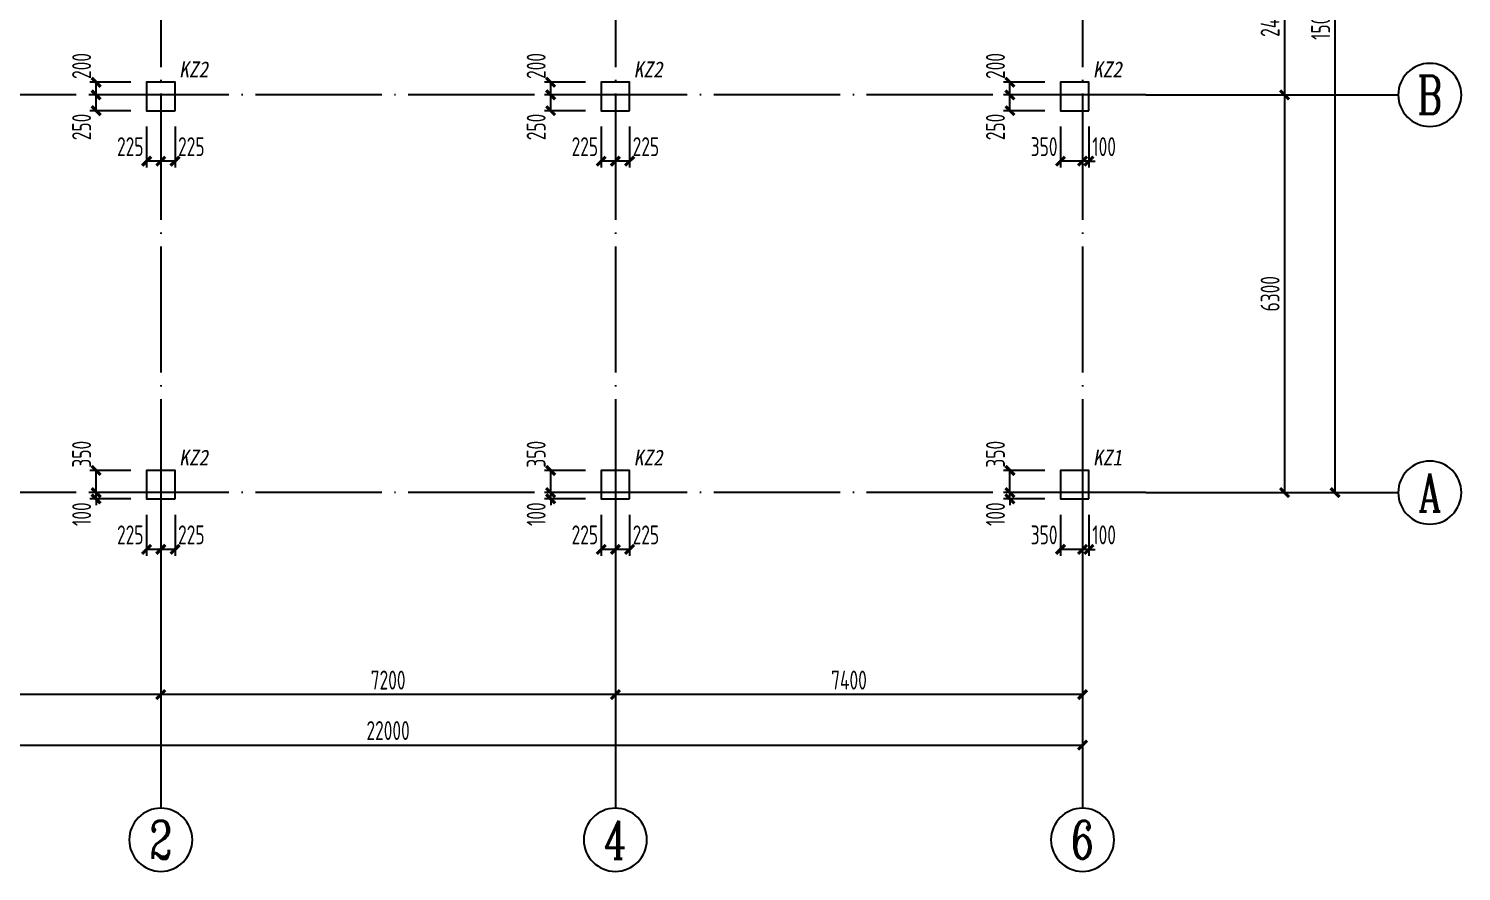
# Model space of a CAD drawing. Extents: x 9731685 to 18866768, y -962146 to 194094.
# Drawn here: x 9800205 to 9822899, y -88435 to -75086 of the extents above; entities that cross this region are included whole.
import ezdxf
from ezdxf.enums import TextEntityAlignment as Align

# ---------------------------------------------------------------- set-up
doc = ezdxf.new("R2010")
doc.units = 0
doc.header["$LTSCALE"] = 1000
doc.linetypes.add('DOTE', pattern=[2.42, 2, -0.2, 0.02, -0.2])
doc.layers.get('0').update_dxf_attribs({"linetype": 'CONTINUOUS'})
doc.layers.get('Defpoints').update_dxf_attribs({"linetype": 'CONTINUOUS'})
for name, color, linetype in [('AXIS', 1, 'DOTE'), ('AXIS_DIM', 3, 'CONTINUOUS'), ('AXIS_NUM', 7, 'CONTINUOUS'), ('COLU', 7, 'CONTINUOUS'), ('COLU_DIM', 3, 'CONTINUOUS'), ('TEXT', 7, 'CONTINUOUS')]:
    doc.layers.add(name, color=color, linetype=linetype)
doc.styles.add('STYLE3', font='simhei.ttf', dxfattribs={"width": 0.9})
doc.styles.add('TSSD_Axis', font='Complex.shx', dxfattribs={"width": 0.7, "bigfont": 'hztxt.shx'})
doc.styles.add('TSSD_Dimension', font='Tssdeng.shx', dxfattribs={"width": 0.7, "bigfont": 'hztxt.shx'})
doc.dimstyles.new('TSSD_100_100$0', dxfattribs={"dimtxt": 300, "dimasz": 100, "dimexe": 100, "dimexo": 250, "dimgap": 80, "dimtad": 1, "dimdec": 0, "dimzin": 0, "dimdsep": 46, "dimtxsty": 'TSSD_Dimension', "dimblk1": 'ARCHTICK', "dimblk2": 'ARCHTICK', "dimsah": 1, "dimcen": 0, "dimclrd": 3, "dimclre": 256, "dimclrt": 7, "dimadec": 1, "dimazin": 0, "dimtfac": 1, "dimtdec": 0, "dimtix": 1, "dimtmove": 2, "dimatfit": 3, "dimldrblk": 'ARCHTICK', "dimfxl": 1, "dimtolj": 1, "dimtzin": 0, "dimarcsym": 0})

# ---------------------------------------------------------------- blocks, each defined once
blk = doc.blocks.new('ts_axno')
at = {"color": 0, "linetype": 'ByBlock', "lineweight": -2}
blk.add_circle((0, 0), 0.5, dxfattribs=at)
at = {"color": 0, "linetype": 'ByBlock', "lineweight": -2, "style": 'TSSD_Axis', "width": 0.7}
blk.add_attdef('A', text='', height=0.6, dxfattribs=at).set_placement((0, 0), align=Align.MIDDLE_CENTER)
blk = doc.blocks.new('_ArchTick')
at = {"color": 0, "linetype": 'ByBlock', "const_width": 0.5}
blk.add_lwpolyline([(-0.71, -0.71), (0.71, 0.71)], dxfattribs=at)
blk = doc.blocks.new('*D285')
at = {"layer": 'AXIS_DIM', "lineweight": -2}
for p, q in [((9809499, -83685), (9809499, -85735)), ((9816899, -83685), (9816899, -85735))]:
    blk.add_line(p, q, dxfattribs=at)
at = {"layer": 'AXIS_DIM', "color": 3, "lineweight": -2}
blk.add_line((9816899, -85635), (9809499, -85635), dxfattribs=at)
at = {"layer": 'Defpoints', "color": 0}
for p in [(9809499, -83435), (9816899, -83435), (9809499, -85635)]:
    blk.add_point(p, dxfattribs=at)
at = {"layer": 'AXIS_DIM', "color": 3, "lineweight": -2, "xscale": 100, "yscale": 100, "zscale": 100, "rotation": 180}
blk.add_blockref('_ArchTick', (9809499, -85635), dxfattribs=at)
at = {"layer": 'AXIS_DIM', "color": 3, "lineweight": -2, "xscale": 100, "yscale": 100, "zscale": 100}
blk.add_blockref('_ArchTick', (9816899, -85635), dxfattribs=at)
at = {"layer": 'AXIS_DIM', "color": 7, "insert": (9813199, -85405), "char_height": 300, "attachment_point": 5, "style": 'TSSD_Dimension'}
blk.add_mtext('\\A1;7400', dxfattribs=at)
blk = doc.blocks.new('*D286')
at = {"layer": 'AXIS_DIM', "lineweight": -2}
for p, q in [((9802299, -83685), (9802299, -85735)), ((9809499, -83685), (9809499, -85735))]:
    blk.add_line(p, q, dxfattribs=at)
at = {"layer": 'AXIS_DIM', "color": 3, "lineweight": -2}
blk.add_line((9809499, -85635), (9802299, -85635), dxfattribs=at)
at = {"layer": 'Defpoints', "color": 0}
for p in [(9802299, -83435), (9809499, -83435), (9802299, -85635)]:
    blk.add_point(p, dxfattribs=at)
at = {"layer": 'AXIS_DIM', "color": 3, "lineweight": -2, "xscale": 100, "yscale": 100, "zscale": 100, "rotation": 180}
blk.add_blockref('_ArchTick', (9802299, -85635), dxfattribs=at)
at = {"layer": 'AXIS_DIM', "color": 3, "lineweight": -2, "xscale": 100, "yscale": 100, "zscale": 100}
blk.add_blockref('_ArchTick', (9809499, -85635), dxfattribs=at)
at = {"layer": 'AXIS_DIM', "color": 7, "insert": (9805899, -85405), "char_height": 300, "attachment_point": 5, "style": 'TSSD_Dimension'}
blk.add_mtext('\\A1;7200', dxfattribs=at)
blk = doc.blocks.new('*D287')
at = {"layer": 'AXIS_DIM', "lineweight": -2}
for p, q in [((9794899, -83685), (9794899, -85735)), ((9802299, -83685), (9802299, -85735))]:
    blk.add_line(p, q, dxfattribs=at)
at = {"layer": 'AXIS_DIM', "color": 3, "lineweight": -2}
blk.add_line((9802299, -85635), (9794899, -85635), dxfattribs=at)
at = {"layer": 'Defpoints', "color": 0}
for p in [(9794899, -83435), (9802299, -83435), (9794899, -85635)]:
    blk.add_point(p, dxfattribs=at)
at = {"layer": 'AXIS_DIM', "color": 3, "lineweight": -2, "xscale": 100, "yscale": 100, "zscale": 100, "rotation": 180}
blk.add_blockref('_ArchTick', (9794899, -85635), dxfattribs=at)
at = {"layer": 'AXIS_DIM', "color": 3, "lineweight": -2, "xscale": 100, "yscale": 100, "zscale": 100}
blk.add_blockref('_ArchTick', (9802299, -85635), dxfattribs=at)
at = {"layer": 'AXIS_DIM', "color": 7, "insert": (9798599, -85405), "char_height": 300, "attachment_point": 5, "style": 'TSSD_Dimension'}
blk.add_mtext('\\A1;7400', dxfattribs=at)
blk = doc.blocks.new('*D288')
at = {"layer": 'AXIS_DIM', "lineweight": -2}
for p, q in [((9794899, -83685), (9794899, -86535)), ((9816899, -83685), (9816899, -86535))]:
    blk.add_line(p, q, dxfattribs=at)
at = {"layer": 'AXIS_DIM', "color": 3, "lineweight": -2}
blk.add_line((9794899, -86435), (9816899, -86435), dxfattribs=at)
at = {"layer": 'Defpoints', "color": 0}
for p in [(9794899, -83435), (9816899, -83435), (9816899, -86435)]:
    blk.add_point(p, dxfattribs=at)
at = {"layer": 'AXIS_DIM', "color": 3, "lineweight": -2, "xscale": 100, "yscale": 100, "zscale": 100, "rotation": 180}
blk.add_blockref('_ArchTick', (9794899, -86435), dxfattribs=at)
at = {"layer": 'AXIS_DIM', "color": 3, "lineweight": -2, "xscale": 100, "yscale": 100, "zscale": 100}
blk.add_blockref('_ArchTick', (9816899, -86435), dxfattribs=at)
at = {"layer": 'AXIS_DIM', "color": 7, "insert": (9805899, -86205), "char_height": 300, "attachment_point": 5, "style": 'TSSD_Dimension'}
blk.add_mtext('\\A1;22000', dxfattribs=at)
blk = doc.blocks.new('*D290')
at = {"layer": 'AXIS_DIM', "lineweight": -2}
for p, q in [((9818149, -73735), (9820199, -73735)), ((9818149, -76135), (9820199, -76135))]:
    blk.add_line(p, q, dxfattribs=at)
at = {"layer": 'AXIS_DIM', "color": 3, "lineweight": -2}
blk.add_line((9820099, -73735), (9820099, -76135), dxfattribs=at)
at = {"layer": 'Defpoints', "color": 0}
for p in [(9817899, -73735), (9817899, -76135), (9820099, -76135)]:
    blk.add_point(p, dxfattribs=at)
at = {"layer": 'AXIS_DIM', "color": 3, "lineweight": -2, "xscale": 100, "yscale": 100, "zscale": 100}
for p, rotation in [((9820099, -73735), 90), ((9820099, -76135), 270)]:
    blk.add_blockref('_ArchTick', p, dxfattribs=dict(at, rotation=rotation))
at = {"layer": 'AXIS_DIM', "color": 7, "insert": (9819869, -74935), "char_height": 300, "attachment_point": 5, "rotation": 90, "style": 'TSSD_Dimension'}
blk.add_mtext('\\A1;2400', dxfattribs=at)
blk = doc.blocks.new('*D291')
at = {"layer": 'AXIS_DIM', "lineweight": -2}
for p, q in [((9818149, -76135), (9820199, -76135)), ((9818149, -82435), (9820199, -82435))]:
    blk.add_line(p, q, dxfattribs=at)
at = {"layer": 'AXIS_DIM', "color": 3, "lineweight": -2}
blk.add_line((9820099, -76135), (9820099, -82435), dxfattribs=at)
at = {"layer": 'Defpoints', "color": 0}
for p in [(9817899, -76135), (9817899, -82435), (9820099, -82435)]:
    blk.add_point(p, dxfattribs=at)
at = {"layer": 'AXIS_DIM', "color": 3, "lineweight": -2, "xscale": 100, "yscale": 100, "zscale": 100}
for p, rotation in [((9820099, -76135), 90), ((9820099, -82435), 270)]:
    blk.add_blockref('_ArchTick', p, dxfattribs=dict(at, rotation=rotation))
at = {"layer": 'AXIS_DIM', "color": 7, "insert": (9819869, -79285), "char_height": 300, "attachment_point": 5, "rotation": 90, "style": 'TSSD_Dimension'}
blk.add_mtext('\\A1;6300', dxfattribs=at)
blk = doc.blocks.new('*D292')
at = {"layer": 'AXIS_DIM', "lineweight": -2}
for p, q in [((9818149, -67435), (9820999, -67435)), ((9818149, -82435), (9820999, -82435))]:
    blk.add_line(p, q, dxfattribs=at)
at = {"layer": 'AXIS_DIM', "color": 3, "lineweight": -2}
blk.add_line((9820899, -82435), (9820899, -67435), dxfattribs=at)
at = {"layer": 'Defpoints', "color": 0}
for p in [(9817899, -67435), (9820899, -67435), (9817899, -82435)]:
    blk.add_point(p, dxfattribs=at)
at = {"layer": 'AXIS_DIM', "color": 3, "lineweight": -2, "xscale": 100, "yscale": 100, "zscale": 100}
for p, rotation in [((9820899, -67435), 90), ((9820899, -82435), 270)]:
    blk.add_blockref('_ArchTick', p, dxfattribs=dict(at, rotation=rotation))
at = {"layer": 'AXIS_DIM', "color": 7, "insert": (9820669, -74935), "char_height": 300, "attachment_point": 5, "rotation": 90, "style": 'TSSD_Dimension'}
blk.add_mtext('\\A1;15000', dxfattribs=at)
blk = doc.blocks.new('*D301')
at = {"layer": 'COLU_DIM', "lineweight": -2}
for p, q in [((9816899, -76635), (9816899, -77285)), ((9816999, -76635), (9816999, -77285))]:
    blk.add_line(p, q, dxfattribs=at)
at = {"layer": 'COLU_DIM', "color": 3, "lineweight": -2}
for p, q in [((9816899, -77185), (9816799, -77185)), ((9816999, -77185), (9816899, -77185)), ((9816999, -77185), (9817099, -77185))]:
    blk.add_line(p, q, dxfattribs=at)
at = {"layer": 'Defpoints', "color": 0}
for p in [(9816899, -76385), (9816999, -76385), (9816899, -77185)]:
    blk.add_point(p, dxfattribs=at)
at = {"layer": 'COLU_DIM', "color": 3, "lineweight": -2, "xscale": 100, "yscale": 100, "zscale": 100}
blk.add_blockref('_ArchTick', (9816899, -77185), dxfattribs=at)
at = {"layer": 'COLU_DIM', "color": 3, "lineweight": -2, "xscale": 100, "yscale": 100, "zscale": 100, "rotation": 180}
blk.add_blockref('_ArchTick', (9816999, -77185), dxfattribs=at)
at = {"layer": 'COLU_DIM', "color": 7, "insert": (9817240, -76955), "char_height": 300, "attachment_point": 5, "style": 'TSSD_Dimension'}
blk.add_mtext('\\A1;100', dxfattribs=at)
blk = doc.blocks.new('*D302')
at = {"layer": 'COLU_DIM', "lineweight": -2}
for p, q in [((9816549, -76635), (9816549, -77285)), ((9816899, -76635), (9816899, -77285))]:
    blk.add_line(p, q, dxfattribs=at)
at = {"layer": 'COLU_DIM', "color": 3, "lineweight": -2}
blk.add_line((9816899, -77185), (9816549, -77185), dxfattribs=at)
at = {"layer": 'Defpoints', "color": 0}
for p in [(9816549, -76385), (9816899, -76385), (9816549, -77185)]:
    blk.add_point(p, dxfattribs=at)
at = {"layer": 'COLU_DIM', "color": 3, "lineweight": -2, "xscale": 100, "yscale": 100, "zscale": 100, "rotation": 180}
blk.add_blockref('_ArchTick', (9816549, -77185), dxfattribs=at)
at = {"layer": 'COLU_DIM', "color": 3, "lineweight": -2, "xscale": 100, "yscale": 100, "zscale": 100}
blk.add_blockref('_ArchTick', (9816899, -77185), dxfattribs=at)
at = {"layer": 'COLU_DIM', "color": 7, "insert": (9816290, -76955), "char_height": 300, "attachment_point": 5, "style": 'TSSD_Dimension'}
blk.add_mtext('\\A1;350', dxfattribs=at)
blk = doc.blocks.new('*D303')
at = {"layer": 'COLU_DIM', "lineweight": -2}
for p, q in [((9816299, -76135), (9815649, -76135)), ((9816299, -76385), (9815649, -76385))]:
    blk.add_line(p, q, dxfattribs=at)
at = {"layer": 'COLU_DIM', "color": 3, "lineweight": -2}
blk.add_line((9815749, -76385), (9815749, -76135), dxfattribs=at)
at = {"layer": 'Defpoints', "color": 0}
for p in [(9815749, -76135), (9816549, -76135), (9816549, -76385)]:
    blk.add_point(p, dxfattribs=at)
at = {"layer": 'COLU_DIM', "color": 3, "lineweight": -2, "xscale": 100, "yscale": 100, "zscale": 100}
for p, rotation in [((9815749, -76135), 90), ((9815749, -76385), 270)]:
    blk.add_blockref('_ArchTick', p, dxfattribs=dict(at, rotation=rotation))
at = {"layer": 'COLU_DIM', "color": 7, "insert": (9815519, -76643), "char_height": 300, "attachment_point": 5, "rotation": 90, "style": 'TSSD_Dimension'}
blk.add_mtext('\\A1;250', dxfattribs=at)
blk = doc.blocks.new('*D304')
at = {"layer": 'COLU_DIM', "lineweight": -2}
for p, q in [((9816299, -75935), (9815649, -75935)), ((9816299, -76135), (9815649, -76135))]:
    blk.add_line(p, q, dxfattribs=at)
at = {"layer": 'COLU_DIM', "color": 3, "lineweight": -2}
blk.add_line((9815749, -76135), (9815749, -75935), dxfattribs=at)
at = {"layer": 'Defpoints', "color": 0}
for p in [(9815749, -75935), (9816549, -75935), (9816549, -76135)]:
    blk.add_point(p, dxfattribs=at)
at = {"layer": 'COLU_DIM', "color": 3, "lineweight": -2, "xscale": 100, "yscale": 100, "zscale": 100}
for p, rotation in [((9815749, -75935), 90), ((9815749, -76135), 270)]:
    blk.add_blockref('_ArchTick', p, dxfattribs=dict(at, rotation=rotation))
at = {"layer": 'COLU_DIM', "color": 7, "insert": (9815519, -75677), "char_height": 300, "attachment_point": 5, "rotation": 90, "style": 'TSSD_Dimension'}
blk.add_mtext('\\A1;200', dxfattribs=at)
blk = doc.blocks.new('*D305')
at = {"layer": 'COLU_DIM', "lineweight": -2}
for p, q in [((9816899, -82785), (9816899, -83435)), ((9816999, -82785), (9816999, -83435))]:
    blk.add_line(p, q, dxfattribs=at)
at = {"layer": 'COLU_DIM', "color": 3, "lineweight": -2}
for p, q in [((9816899, -83335), (9816799, -83335)), ((9816999, -83335), (9816899, -83335)), ((9816999, -83335), (9817099, -83335))]:
    blk.add_line(p, q, dxfattribs=at)
at = {"layer": 'Defpoints', "color": 0}
for p in [(9816899, -82535), (9816999, -82535), (9816899, -83335)]:
    blk.add_point(p, dxfattribs=at)
at = {"layer": 'COLU_DIM', "color": 3, "lineweight": -2, "xscale": 100, "yscale": 100, "zscale": 100}
blk.add_blockref('_ArchTick', (9816899, -83335), dxfattribs=at)
at = {"layer": 'COLU_DIM', "color": 3, "lineweight": -2, "xscale": 100, "yscale": 100, "zscale": 100, "rotation": 180}
blk.add_blockref('_ArchTick', (9816999, -83335), dxfattribs=at)
at = {"layer": 'COLU_DIM', "color": 7, "insert": (9817240, -83105), "char_height": 300, "attachment_point": 5, "style": 'TSSD_Dimension'}
blk.add_mtext('\\A1;100', dxfattribs=at)
blk = doc.blocks.new('*D306')
at = {"layer": 'COLU_DIM', "lineweight": -2}
for p, q in [((9816549, -82785), (9816549, -83435)), ((9816899, -82785), (9816899, -83435))]:
    blk.add_line(p, q, dxfattribs=at)
at = {"layer": 'COLU_DIM', "color": 3, "lineweight": -2}
blk.add_line((9816899, -83335), (9816549, -83335), dxfattribs=at)
at = {"layer": 'Defpoints', "color": 0}
for p in [(9816549, -82535), (9816899, -82535), (9816549, -83335)]:
    blk.add_point(p, dxfattribs=at)
at = {"layer": 'COLU_DIM', "color": 3, "lineweight": -2, "xscale": 100, "yscale": 100, "zscale": 100, "rotation": 180}
blk.add_blockref('_ArchTick', (9816549, -83335), dxfattribs=at)
at = {"layer": 'COLU_DIM', "color": 3, "lineweight": -2, "xscale": 100, "yscale": 100, "zscale": 100}
blk.add_blockref('_ArchTick', (9816899, -83335), dxfattribs=at)
at = {"layer": 'COLU_DIM', "color": 7, "insert": (9816290, -83105), "char_height": 300, "attachment_point": 5, "style": 'TSSD_Dimension'}
blk.add_mtext('\\A1;350', dxfattribs=at)
blk = doc.blocks.new('*D307')
at = {"layer": 'COLU_DIM', "color": 3, "lineweight": -2}
for p, q in [((9815749, -82435), (9815749, -82335)), ((9815749, -82535), (9815749, -82435)), ((9815749, -82535), (9815749, -82635))]:
    blk.add_line(p, q, dxfattribs=at)
at = {"layer": 'COLU_DIM', "lineweight": -2}
for p, q in [((9816299, -82435), (9815649, -82435)), ((9816299, -82535), (9815649, -82535))]:
    blk.add_line(p, q, dxfattribs=at)
at = {"layer": 'Defpoints', "color": 0}
for p in [(9815749, -82435), (9816549, -82435), (9816549, -82535)]:
    blk.add_point(p, dxfattribs=at)
at = {"layer": 'COLU_DIM', "color": 3, "lineweight": -2, "xscale": 100, "yscale": 100, "zscale": 100}
for p, rotation in [((9815749, -82435), 270), ((9815749, -82535), 90)]:
    blk.add_blockref('_ArchTick', p, dxfattribs=dict(at, rotation=rotation))
at = {"layer": 'COLU_DIM', "color": 7, "insert": (9815519, -82777), "char_height": 300, "attachment_point": 5, "rotation": 90, "style": 'TSSD_Dimension'}
blk.add_mtext('\\A1;100', dxfattribs=at)
blk = doc.blocks.new('*D308')
at = {"layer": 'COLU_DIM', "lineweight": -2}
for p, q in [((9816299, -82085), (9815649, -82085)), ((9816299, -82435), (9815649, -82435))]:
    blk.add_line(p, q, dxfattribs=at)
at = {"layer": 'COLU_DIM', "color": 3, "lineweight": -2}
blk.add_line((9815749, -82435), (9815749, -82085), dxfattribs=at)
at = {"layer": 'Defpoints', "color": 0}
for p in [(9815749, -82085), (9816549, -82085), (9816549, -82435)]:
    blk.add_point(p, dxfattribs=at)
at = {"layer": 'COLU_DIM', "color": 3, "lineweight": -2, "xscale": 100, "yscale": 100, "zscale": 100}
for p, rotation in [((9815749, -82085), 90), ((9815749, -82435), 270)]:
    blk.add_blockref('_ArchTick', p, dxfattribs=dict(at, rotation=rotation))
at = {"layer": 'COLU_DIM', "color": 7, "insert": (9815519, -81827), "char_height": 300, "attachment_point": 5, "rotation": 90, "style": 'TSSD_Dimension'}
blk.add_mtext('\\A1;350', dxfattribs=at)
blk = doc.blocks.new('*D324')
at = {"layer": 'COLU_DIM', "lineweight": -2}
for p, q in [((9809499, -76635), (9809499, -77285)), ((9809724, -76635), (9809724, -77285))]:
    blk.add_line(p, q, dxfattribs=at)
at = {"layer": 'COLU_DIM', "color": 3, "lineweight": -2}
blk.add_line((9809724, -77185), (9809499, -77185), dxfattribs=at)
at = {"layer": 'Defpoints', "color": 0}
for p in [(9809499, -76385), (9809724, -76385), (9809499, -77185)]:
    blk.add_point(p, dxfattribs=at)
at = {"layer": 'COLU_DIM', "color": 3, "lineweight": -2, "xscale": 100, "yscale": 100, "zscale": 100, "rotation": 180}
blk.add_blockref('_ArchTick', (9809499, -77185), dxfattribs=at)
at = {"layer": 'COLU_DIM', "color": 3, "lineweight": -2, "xscale": 100, "yscale": 100, "zscale": 100}
blk.add_blockref('_ArchTick', (9809724, -77185), dxfattribs=at)
at = {"layer": 'COLU_DIM', "color": 7, "insert": (9809982, -76955), "char_height": 300, "attachment_point": 5, "style": 'TSSD_Dimension'}
blk.add_mtext('\\A1;225', dxfattribs=at)
blk = doc.blocks.new('*D325')
at = {"layer": 'COLU_DIM', "lineweight": -2}
for p, q in [((9809274, -76635), (9809274, -77285)), ((9809499, -76635), (9809499, -77285))]:
    blk.add_line(p, q, dxfattribs=at)
at = {"layer": 'COLU_DIM', "color": 3, "lineweight": -2}
blk.add_line((9809499, -77185), (9809274, -77185), dxfattribs=at)
at = {"layer": 'Defpoints', "color": 0}
for p in [(9809274, -76385), (9809499, -76385), (9809274, -77185)]:
    blk.add_point(p, dxfattribs=at)
at = {"layer": 'COLU_DIM', "color": 3, "lineweight": -2, "xscale": 100, "yscale": 100, "zscale": 100, "rotation": 180}
blk.add_blockref('_ArchTick', (9809274, -77185), dxfattribs=at)
at = {"layer": 'COLU_DIM', "color": 3, "lineweight": -2, "xscale": 100, "yscale": 100, "zscale": 100}
blk.add_blockref('_ArchTick', (9809499, -77185), dxfattribs=at)
at = {"layer": 'COLU_DIM', "color": 7, "insert": (9809015, -76955), "char_height": 300, "attachment_point": 5, "style": 'TSSD_Dimension'}
blk.add_mtext('\\A1;225', dxfattribs=at)
blk = doc.blocks.new('*D326')
at = {"layer": 'COLU_DIM', "lineweight": -2}
for p, q in [((9809024, -76135), (9808374, -76135)), ((9809024, -76385), (9808374, -76385))]:
    blk.add_line(p, q, dxfattribs=at)
at = {"layer": 'COLU_DIM', "color": 3, "lineweight": -2}
blk.add_line((9808474, -76385), (9808474, -76135), dxfattribs=at)
at = {"layer": 'Defpoints', "color": 0}
for p in [(9808474, -76135), (9809274, -76135), (9809274, -76385)]:
    blk.add_point(p, dxfattribs=at)
at = {"layer": 'COLU_DIM', "color": 3, "lineweight": -2, "xscale": 100, "yscale": 100, "zscale": 100}
for p, rotation in [((9808474, -76135), 90), ((9808474, -76385), 270)]:
    blk.add_blockref('_ArchTick', p, dxfattribs=dict(at, rotation=rotation))
at = {"layer": 'COLU_DIM', "color": 7, "insert": (9808244, -76643), "char_height": 300, "attachment_point": 5, "rotation": 90, "style": 'TSSD_Dimension'}
blk.add_mtext('\\A1;250', dxfattribs=at)
blk = doc.blocks.new('*D327')
at = {"layer": 'COLU_DIM', "lineweight": -2}
for p, q in [((9809024, -75935), (9808374, -75935)), ((9809024, -76135), (9808374, -76135))]:
    blk.add_line(p, q, dxfattribs=at)
at = {"layer": 'COLU_DIM', "color": 3, "lineweight": -2}
blk.add_line((9808474, -76135), (9808474, -75935), dxfattribs=at)
at = {"layer": 'Defpoints', "color": 0}
for p in [(9808474, -75935), (9809274, -75935), (9809274, -76135)]:
    blk.add_point(p, dxfattribs=at)
at = {"layer": 'COLU_DIM', "color": 3, "lineweight": -2, "xscale": 100, "yscale": 100, "zscale": 100}
for p, rotation in [((9808474, -75935), 90), ((9808474, -76135), 270)]:
    blk.add_blockref('_ArchTick', p, dxfattribs=dict(at, rotation=rotation))
at = {"layer": 'COLU_DIM', "color": 7, "insert": (9808244, -75677), "char_height": 300, "attachment_point": 5, "rotation": 90, "style": 'TSSD_Dimension'}
blk.add_mtext('\\A1;200', dxfattribs=at)
blk = doc.blocks.new('*D328')
at = {"layer": 'COLU_DIM', "lineweight": -2}
for p, q in [((9809499, -82785), (9809499, -83435)), ((9809724, -82785), (9809724, -83435))]:
    blk.add_line(p, q, dxfattribs=at)
at = {"layer": 'COLU_DIM', "color": 3, "lineweight": -2}
blk.add_line((9809724, -83335), (9809499, -83335), dxfattribs=at)
at = {"layer": 'Defpoints', "color": 0}
for p in [(9809499, -82535), (9809724, -82535), (9809499, -83335)]:
    blk.add_point(p, dxfattribs=at)
at = {"layer": 'COLU_DIM', "color": 3, "lineweight": -2, "xscale": 100, "yscale": 100, "zscale": 100, "rotation": 180}
blk.add_blockref('_ArchTick', (9809499, -83335), dxfattribs=at)
at = {"layer": 'COLU_DIM', "color": 3, "lineweight": -2, "xscale": 100, "yscale": 100, "zscale": 100}
blk.add_blockref('_ArchTick', (9809724, -83335), dxfattribs=at)
at = {"layer": 'COLU_DIM', "color": 7, "insert": (9809982, -83105), "char_height": 300, "attachment_point": 5, "style": 'TSSD_Dimension'}
blk.add_mtext('\\A1;225', dxfattribs=at)
blk = doc.blocks.new('*D329')
at = {"layer": 'COLU_DIM', "lineweight": -2}
for p, q in [((9809274, -82785), (9809274, -83435)), ((9809499, -82785), (9809499, -83435))]:
    blk.add_line(p, q, dxfattribs=at)
at = {"layer": 'COLU_DIM', "color": 3, "lineweight": -2}
blk.add_line((9809499, -83335), (9809274, -83335), dxfattribs=at)
at = {"layer": 'Defpoints', "color": 0}
for p in [(9809274, -82535), (9809499, -82535), (9809274, -83335)]:
    blk.add_point(p, dxfattribs=at)
at = {"layer": 'COLU_DIM', "color": 3, "lineweight": -2, "xscale": 100, "yscale": 100, "zscale": 100, "rotation": 180}
blk.add_blockref('_ArchTick', (9809274, -83335), dxfattribs=at)
at = {"layer": 'COLU_DIM', "color": 3, "lineweight": -2, "xscale": 100, "yscale": 100, "zscale": 100}
blk.add_blockref('_ArchTick', (9809499, -83335), dxfattribs=at)
at = {"layer": 'COLU_DIM', "color": 7, "insert": (9809015, -83105), "char_height": 300, "attachment_point": 5, "style": 'TSSD_Dimension'}
blk.add_mtext('\\A1;225', dxfattribs=at)
blk = doc.blocks.new('*D330')
at = {"layer": 'COLU_DIM', "color": 3, "lineweight": -2}
for p, q in [((9808474, -82435), (9808474, -82335)), ((9808474, -82535), (9808474, -82435)), ((9808474, -82535), (9808474, -82635))]:
    blk.add_line(p, q, dxfattribs=at)
at = {"layer": 'COLU_DIM', "lineweight": -2}
for p, q in [((9809024, -82435), (9808374, -82435)), ((9809024, -82535), (9808374, -82535))]:
    blk.add_line(p, q, dxfattribs=at)
at = {"layer": 'Defpoints', "color": 0}
for p in [(9808474, -82435), (9809274, -82435), (9809274, -82535)]:
    blk.add_point(p, dxfattribs=at)
at = {"layer": 'COLU_DIM', "color": 3, "lineweight": -2, "xscale": 100, "yscale": 100, "zscale": 100}
for p, rotation in [((9808474, -82435), 270), ((9808474, -82535), 90)]:
    blk.add_blockref('_ArchTick', p, dxfattribs=dict(at, rotation=rotation))
at = {"layer": 'COLU_DIM', "color": 7, "insert": (9808244, -82777), "char_height": 300, "attachment_point": 5, "rotation": 90, "style": 'TSSD_Dimension'}
blk.add_mtext('\\A1;100', dxfattribs=at)
blk = doc.blocks.new('*D331')
at = {"layer": 'COLU_DIM', "lineweight": -2}
for p, q in [((9809024, -82085), (9808374, -82085)), ((9809024, -82435), (9808374, -82435))]:
    blk.add_line(p, q, dxfattribs=at)
at = {"layer": 'COLU_DIM', "color": 3, "lineweight": -2}
blk.add_line((9808474, -82435), (9808474, -82085), dxfattribs=at)
at = {"layer": 'Defpoints', "color": 0}
for p in [(9808474, -82085), (9809274, -82085), (9809274, -82435)]:
    blk.add_point(p, dxfattribs=at)
at = {"layer": 'COLU_DIM', "color": 3, "lineweight": -2, "xscale": 100, "yscale": 100, "zscale": 100}
for p, rotation in [((9808474, -82085), 90), ((9808474, -82435), 270)]:
    blk.add_blockref('_ArchTick', p, dxfattribs=dict(at, rotation=rotation))
at = {"layer": 'COLU_DIM', "color": 7, "insert": (9808244, -81827), "char_height": 300, "attachment_point": 5, "rotation": 90, "style": 'TSSD_Dimension'}
blk.add_mtext('\\A1;350', dxfattribs=at)
blk = doc.blocks.new('*D348')
at = {"layer": 'COLU_DIM', "lineweight": -2}
for p, q in [((9802299, -76635), (9802299, -77285)), ((9802524, -76635), (9802524, -77285))]:
    blk.add_line(p, q, dxfattribs=at)
at = {"layer": 'COLU_DIM', "color": 3, "lineweight": -2}
blk.add_line((9802524, -77185), (9802299, -77185), dxfattribs=at)
at = {"layer": 'Defpoints', "color": 0}
for p in [(9802299, -76385), (9802524, -76385), (9802299, -77185)]:
    blk.add_point(p, dxfattribs=at)
at = {"layer": 'COLU_DIM', "color": 3, "lineweight": -2, "xscale": 100, "yscale": 100, "zscale": 100, "rotation": 180}
blk.add_blockref('_ArchTick', (9802299, -77185), dxfattribs=at)
at = {"layer": 'COLU_DIM', "color": 3, "lineweight": -2, "xscale": 100, "yscale": 100, "zscale": 100}
blk.add_blockref('_ArchTick', (9802524, -77185), dxfattribs=at)
at = {"layer": 'COLU_DIM', "color": 7, "insert": (9802782, -76955), "char_height": 300, "attachment_point": 5, "style": 'TSSD_Dimension'}
blk.add_mtext('\\A1;225', dxfattribs=at)
blk = doc.blocks.new('*D349')
at = {"layer": 'COLU_DIM', "lineweight": -2}
for p, q in [((9802074, -76635), (9802074, -77285)), ((9802299, -76635), (9802299, -77285))]:
    blk.add_line(p, q, dxfattribs=at)
at = {"layer": 'COLU_DIM', "color": 3, "lineweight": -2}
blk.add_line((9802299, -77185), (9802074, -77185), dxfattribs=at)
at = {"layer": 'Defpoints', "color": 0}
for p in [(9802074, -76385), (9802299, -76385), (9802074, -77185)]:
    blk.add_point(p, dxfattribs=at)
at = {"layer": 'COLU_DIM', "color": 3, "lineweight": -2, "xscale": 100, "yscale": 100, "zscale": 100, "rotation": 180}
blk.add_blockref('_ArchTick', (9802074, -77185), dxfattribs=at)
at = {"layer": 'COLU_DIM', "color": 3, "lineweight": -2, "xscale": 100, "yscale": 100, "zscale": 100}
blk.add_blockref('_ArchTick', (9802299, -77185), dxfattribs=at)
at = {"layer": 'COLU_DIM', "color": 7, "insert": (9801815, -76955), "char_height": 300, "attachment_point": 5, "style": 'TSSD_Dimension'}
blk.add_mtext('\\A1;225', dxfattribs=at)
blk = doc.blocks.new('*D350')
at = {"layer": 'COLU_DIM', "lineweight": -2}
for p, q in [((9801824, -76135), (9801174, -76135)), ((9801824, -76385), (9801174, -76385))]:
    blk.add_line(p, q, dxfattribs=at)
at = {"layer": 'COLU_DIM', "color": 3, "lineweight": -2}
blk.add_line((9801274, -76385), (9801274, -76135), dxfattribs=at)
at = {"layer": 'Defpoints', "color": 0}
for p in [(9801274, -76135), (9802074, -76135), (9802074, -76385)]:
    blk.add_point(p, dxfattribs=at)
at = {"layer": 'COLU_DIM', "color": 3, "lineweight": -2, "xscale": 100, "yscale": 100, "zscale": 100}
for p, rotation in [((9801274, -76135), 90), ((9801274, -76385), 270)]:
    blk.add_blockref('_ArchTick', p, dxfattribs=dict(at, rotation=rotation))
at = {"layer": 'COLU_DIM', "color": 7, "insert": (9801044, -76643), "char_height": 300, "attachment_point": 5, "rotation": 90, "style": 'TSSD_Dimension'}
blk.add_mtext('\\A1;250', dxfattribs=at)
blk = doc.blocks.new('*D351')
at = {"layer": 'COLU_DIM', "lineweight": -2}
for p, q in [((9801824, -75935), (9801174, -75935)), ((9801824, -76135), (9801174, -76135))]:
    blk.add_line(p, q, dxfattribs=at)
at = {"layer": 'COLU_DIM', "color": 3, "lineweight": -2}
blk.add_line((9801274, -76135), (9801274, -75935), dxfattribs=at)
at = {"layer": 'Defpoints', "color": 0}
for p in [(9801274, -75935), (9802074, -75935), (9802074, -76135)]:
    blk.add_point(p, dxfattribs=at)
at = {"layer": 'COLU_DIM', "color": 3, "lineweight": -2, "xscale": 100, "yscale": 100, "zscale": 100}
for p, rotation in [((9801274, -75935), 90), ((9801274, -76135), 270)]:
    blk.add_blockref('_ArchTick', p, dxfattribs=dict(at, rotation=rotation))
at = {"layer": 'COLU_DIM', "color": 7, "insert": (9801044, -75677), "char_height": 300, "attachment_point": 5, "rotation": 90, "style": 'TSSD_Dimension'}
blk.add_mtext('\\A1;200', dxfattribs=at)
blk = doc.blocks.new('*D352')
at = {"layer": 'COLU_DIM', "lineweight": -2}
for p, q in [((9802299, -82785), (9802299, -83435)), ((9802524, -82785), (9802524, -83435))]:
    blk.add_line(p, q, dxfattribs=at)
at = {"layer": 'COLU_DIM', "color": 3, "lineweight": -2}
blk.add_line((9802524, -83335), (9802299, -83335), dxfattribs=at)
at = {"layer": 'Defpoints', "color": 0}
for p in [(9802299, -82535), (9802524, -82535), (9802299, -83335)]:
    blk.add_point(p, dxfattribs=at)
at = {"layer": 'COLU_DIM', "color": 3, "lineweight": -2, "xscale": 100, "yscale": 100, "zscale": 100, "rotation": 180}
blk.add_blockref('_ArchTick', (9802299, -83335), dxfattribs=at)
at = {"layer": 'COLU_DIM', "color": 3, "lineweight": -2, "xscale": 100, "yscale": 100, "zscale": 100}
blk.add_blockref('_ArchTick', (9802524, -83335), dxfattribs=at)
at = {"layer": 'COLU_DIM', "color": 7, "insert": (9802782, -83105), "char_height": 300, "attachment_point": 5, "style": 'TSSD_Dimension'}
blk.add_mtext('\\A1;225', dxfattribs=at)
blk = doc.blocks.new('*D353')
at = {"layer": 'COLU_DIM', "lineweight": -2}
for p, q in [((9802074, -82785), (9802074, -83435)), ((9802299, -82785), (9802299, -83435))]:
    blk.add_line(p, q, dxfattribs=at)
at = {"layer": 'COLU_DIM', "color": 3, "lineweight": -2}
blk.add_line((9802299, -83335), (9802074, -83335), dxfattribs=at)
at = {"layer": 'Defpoints', "color": 0}
for p in [(9802074, -82535), (9802299, -82535), (9802074, -83335)]:
    blk.add_point(p, dxfattribs=at)
at = {"layer": 'COLU_DIM', "color": 3, "lineweight": -2, "xscale": 100, "yscale": 100, "zscale": 100, "rotation": 180}
blk.add_blockref('_ArchTick', (9802074, -83335), dxfattribs=at)
at = {"layer": 'COLU_DIM', "color": 3, "lineweight": -2, "xscale": 100, "yscale": 100, "zscale": 100}
blk.add_blockref('_ArchTick', (9802299, -83335), dxfattribs=at)
at = {"layer": 'COLU_DIM', "color": 7, "insert": (9801815, -83105), "char_height": 300, "attachment_point": 5, "style": 'TSSD_Dimension'}
blk.add_mtext('\\A1;225', dxfattribs=at)
blk = doc.blocks.new('*D354')
at = {"layer": 'COLU_DIM', "color": 3, "lineweight": -2}
for p, q in [((9801274, -82435), (9801274, -82335)), ((9801274, -82535), (9801274, -82435)), ((9801274, -82535), (9801274, -82635))]:
    blk.add_line(p, q, dxfattribs=at)
at = {"layer": 'COLU_DIM', "lineweight": -2}
for p, q in [((9801824, -82435), (9801174, -82435)), ((9801824, -82535), (9801174, -82535))]:
    blk.add_line(p, q, dxfattribs=at)
at = {"layer": 'Defpoints', "color": 0}
for p in [(9801274, -82435), (9802074, -82435), (9802074, -82535)]:
    blk.add_point(p, dxfattribs=at)
at = {"layer": 'COLU_DIM', "color": 3, "lineweight": -2, "xscale": 100, "yscale": 100, "zscale": 100}
for p, rotation in [((9801274, -82435), 270), ((9801274, -82535), 90)]:
    blk.add_blockref('_ArchTick', p, dxfattribs=dict(at, rotation=rotation))
at = {"layer": 'COLU_DIM', "color": 7, "insert": (9801044, -82777), "char_height": 300, "attachment_point": 5, "rotation": 90, "style": 'TSSD_Dimension'}
blk.add_mtext('\\A1;100', dxfattribs=at)
blk = doc.blocks.new('*D355')
at = {"layer": 'COLU_DIM', "lineweight": -2}
for p, q in [((9801824, -82085), (9801174, -82085)), ((9801824, -82435), (9801174, -82435))]:
    blk.add_line(p, q, dxfattribs=at)
at = {"layer": 'COLU_DIM', "color": 3, "lineweight": -2}
blk.add_line((9801274, -82435), (9801274, -82085), dxfattribs=at)
at = {"layer": 'Defpoints', "color": 0}
for p in [(9801274, -82085), (9802074, -82085), (9802074, -82435)]:
    blk.add_point(p, dxfattribs=at)
at = {"layer": 'COLU_DIM', "color": 3, "lineweight": -2, "xscale": 100, "yscale": 100, "zscale": 100}
for p, rotation in [((9801274, -82085), 90), ((9801274, -82435), 270)]:
    blk.add_blockref('_ArchTick', p, dxfattribs=dict(at, rotation=rotation))
at = {"layer": 'COLU_DIM', "color": 7, "insert": (9801044, -81827), "char_height": 300, "attachment_point": 5, "rotation": 90, "style": 'TSSD_Dimension'}
blk.add_mtext('\\A1;350', dxfattribs=at)

msp = doc.modelspace()

# ---------------------------------------------------------------- linework, layer by layer
at = {"layer": 'AXIS'}
for p, q in [((9802298.5, -66435.1, 0), (9802298.5, -83435.1, 0)), ((9809498.5, -66435.1, 0), (9809498.5, -83435.1, 0)), ((9816898.5, -66435.1, 0), (9816898.5, -83435.1, 0)), ((9817898.5, -76135.1, 0), (9793898.5, -76135.1, 0)), ((9817898.5, -82435.1, 0), (9793898.5, -82435.1, 0))]:
    msp.add_line(p, q, dxfattribs=at)
at = {"layer": 'AXIS_NUM'}
for p, q in [((9817898.5, -76135.1, 0), (9821898.5, -76135.1, 0)), ((9817898.5, -82435.1, 0), (9821898.5, -82435.1, 0)), ((9802298.5, -83435.1, 0), (9802298.5, -87435.1, 0)), ((9809498.5, -83435.1, 0), (9809498.5, -87435.1, 0)), ((9816898.5, -83435.1, 0), (9816898.5, -87435.1, 0))]:
    msp.add_line(p, q, dxfattribs=at)
at = {"layer": 'COLU', "ltscale": 1}
for points in [[(9802523.5, -76385.1), (9802523.5, -75935.1), (9802073.5, -75935.1), (9802073.5, -76385.1)], [(9809723.5, -76385.1), (9809723.5, -75935.1), (9809273.5, -75935.1), (9809273.5, -76385.1)], [(9816998.5, -76385.1), (9816998.5, -75935.1), (9816548.5, -75935.1), (9816548.5, -76385.1)], [(9802523.5, -82535.1), (9802523.5, -82085.1), (9802073.5, -82085.1), (9802073.5, -82535.1)], [(9809723.5, -82535.1), (9809723.5, -82085.1), (9809273.5, -82085.1), (9809273.5, -82535.1)], [(9816998.5, -82535.1), (9816998.5, -82085.1), (9816548.5, -82085.1), (9816548.5, -82535.1)]]:
    msp.add_lwpolyline(points, close=True, dxfattribs=at)

# ---------------------------------------------------------------- block references
at = {"layer": 'AXIS_NUM'}
ref = msp.add_blockref('ts_axno', (9822398.5, -76135.1, 0), dxfattribs=dict(at, xscale=-1000, yscale=1000, zscale=1000))
ref.add_attrib('B', 'B', dxfattribs={"height": 600, "style": 'TSSD_Axis', "width": 0.7}).set_placement((9822398.5, -76135.1, 0), align=Align.MIDDLE_CENTER)
ref = msp.add_blockref('ts_axno', (9822398.5, -82435.1, 0), dxfattribs=dict(at, xscale=-1000, yscale=1000, zscale=1000))
ref.add_attrib('A', 'A', dxfattribs={"height": 600, "style": 'TSSD_Axis', "width": 0.7}).set_placement((9822398.5, -82435.1, 0), align=Align.MIDDLE_CENTER)
ref = msp.add_blockref('ts_axno', (9802298.5, -87935.1, 0), dxfattribs=dict(at, xscale=-1000, yscale=1000, zscale=1000, rotation=180))
ref.add_attrib('2', '2', dxfattribs={"height": 600, "style": 'TSSD_Axis', "width": 0.7}).set_placement((9802298.5, -87935.1, 0), align=Align.MIDDLE_CENTER)
ref = msp.add_blockref('ts_axno', (9809498.5, -87935.1, 0), dxfattribs=dict(at, xscale=-1000, yscale=1000, zscale=1000, rotation=180))
ref.add_attrib('4', '4', dxfattribs={"height": 600, "style": 'TSSD_Axis', "width": 0.7}).set_placement((9809498.5, -87935.1, 0), align=Align.MIDDLE_CENTER)
ref = msp.add_blockref('ts_axno', (9816898.5, -87935.1, 0), dxfattribs=dict(at, xscale=-1000, yscale=1000, zscale=1000, rotation=180))
ref.add_attrib('6', '6', dxfattribs={"height": 600, "style": 'TSSD_Axis', "width": 0.7}).set_placement((9816898.5, -87935.1, 0), align=Align.MIDDLE_CENTER)

# ---------------------------------------------------------------- texts
at = {"layer": 'TEXT', "color": 2, "style": 'STYLE3', "oblique": 10, "width": 0.9}
for p in [(9802591, -75855.5, 0), (9809791, -75855.5, 0), (9817066, -75855.5, 0), (9802591, -82005.5, 0), (9809791, -82005.5, 0)]:
    msp.add_text('KZ2', height=250, rotation=360, dxfattribs=at).set_placement(p)
at = {"layer": 'TEXT', "color": 6, "style": 'STYLE3', "oblique": 10, "width": 0.9}
msp.add_text('KZ1', height=250, rotation=360, dxfattribs=at).set_placement((9817066, -82005.5, 0))

# ---------------------------------------------------------------- dimensions: what is measured, and where the dimension line sits
at = {"layer": 'AXIS_DIM'}
for base, p1, p2, picture, middle in [((9820898.5, -67435.1, 0), (9817898.5, -82435.1, 0), (9817898.5, -67435.1, 0), '*D292', (9820668.5, -74935.1, 0)), ((9820098.5, -76135.1, 0), (9817898.5, -73735.1, 0), (9817898.5, -76135.1, 0), '*D290', (9819868.5, -74935.1, 0)), ((9820098.5, -82435.1, 0), (9817898.5, -76135.1, 0), (9817898.5, -82435.1, 0), '*D291', (9819868.5, -79285.1, 0))]:
    dim = msp.add_linear_dim(base=base, p1=p1, p2=p2, angle=90, dimstyle='TSSD_100_100$0', dxfattribs=at)
    dim.commit()
    dim.dimension.update_dxf_attribs({"geometry": picture, "text_midpoint": middle})
for base, p1, p2, picture, middle in [((9794898.5, -85635.1, 0), (9802298.5, -83435.1, 0), (9794898.5, -83435.1, 0), '*D287', (9798598.5, -85405.1, 0)), ((9816898.5, -86435.1, 0), (9794898.5, -83435.1, 0), (9816898.5, -83435.1, 0), '*D288', (9805898.5, -86205.1, 0)), ((9802298.5, -85635.1, 0), (9809498.5, -83435.1, 0), (9802298.5, -83435.1, 0), '*D286', (9805898.5, -85405.1, 0)), ((9809498.5, -85635.1, 0), (9816898.5, -83435.1, 0), (9809498.5, -83435.1, 0), '*D285', (9813198.5, -85405.1, 0))]:
    dim = msp.add_linear_dim(base=base, p1=p1, p2=p2, dimstyle='TSSD_100_100$0', dxfattribs=at)
    dim.commit()
    dim.dimension.update_dxf_attribs({"geometry": picture, "text_midpoint": middle})
at = {"layer": 'COLU_DIM'}
for base, p1, p2, angle, picture, middle in [((9801273.5, -75935.1, 0), (9802073.5, -76135.1, 0), (9802073.5, -75935.1, 0), 90, '*D351', (9801043.5, -75677, 0)), ((9808473.5, -75935.1, 0), (9809273.5, -76135.1, 0), (9809273.5, -75935.1, 0), 90, '*D327', (9808243.5, -75677, 0)), ((9815748.5, -75935.1, 0), (9816548.5, -76135.1, 0), (9816548.5, -75935.1, 0), 90, '*D304', (9815518.5, -75677, 0)), ((9801273.5, -76135.1, 0), (9802073.5, -76385.1, 0), (9802073.5, -76135.1, 0), 90, '*D350', (9801043.5, -76643.1, 0)), ((9808473.5, -76135.1, 0), (9809273.5, -76385.1, 0), (9809273.5, -76135.1, 0), 90, '*D326', (9808243.5, -76643.1, 0)), ((9815748.5, -76135.1, 0), (9816548.5, -76385.1, 0), (9816548.5, -76135.1, 0), 90, '*D303', (9815518.5, -76643.1, 0)), ((9802073.5, -77185.1, 0), (9802298.5, -76385.1, 0), (9802073.5, -76385.1, 0), 180, '*D349', (9801815.5, -76955.1, 0)), ((9802298.5, -77185.1, 0), (9802523.5, -76385.1, 0), (9802298.5, -76385.1, 0), 180, '*D348', (9802781.6, -76955.1, 0)), ((9809273.5, -77185.1, 0), (9809498.5, -76385.1, 0), (9809273.5, -76385.1, 0), 180, '*D325', (9809015.5, -76955.1, 0)), ((9809498.5, -77185.1, 0), (9809723.5, -76385.1, 0), (9809498.5, -76385.1, 0), 180, '*D324', (9809981.6, -76955.1, 0)), ((9816548.5, -77185.1, 0), (9816898.5, -76385.1, 0), (9816548.5, -76385.1, 0), 180, '*D302', (9816290.5, -76955.1, 0)), ((9816898.5, -77185.1, 0), (9816998.5, -76385.1, 0), (9816898.5, -76385.1, 0), 180, '*D301', (9817240.5, -76955.1, 0)), ((9801273.5, -82085.1, 0), (9802073.5, -82435.1, 0), (9802073.5, -82085.1, 0), 90, '*D355', (9801043.5, -81827, 0)), ((9808473.5, -82085.1, 0), (9809273.5, -82435.1, 0), (9809273.5, -82085.1, 0), 90, '*D331', (9808243.5, -81827, 0)), ((9815748.5, -82085.1, 0), (9816548.5, -82435.1, 0), (9816548.5, -82085.1, 0), 90, '*D308', (9815518.5, -81827, 0)), ((9801273.5, -82435.1, 0), (9802073.5, -82535.1, 0), (9802073.5, -82435.1, 0), 90, '*D354', (9801043.5, -82777, 0)), ((9808473.5, -82435.1, 0), (9809273.5, -82535.1, 0), (9809273.5, -82435.1, 0), 90, '*D330', (9808243.5, -82777, 0)), ((9815748.5, -82435.1, 0), (9816548.5, -82535.1, 0), (9816548.5, -82435.1, 0), 90, '*D307', (9815518.5, -82777, 0)), ((9802073.5, -83335.1, 0), (9802298.5, -82535.1, 0), (9802073.5, -82535.1, 0), 180, '*D353', (9801815.5, -83105.1, 0)), ((9802298.5, -83335.1, 0), (9802523.5, -82535.1, 0), (9802298.5, -82535.1, 0), 180, '*D352', (9802781.6, -83105.1, 0)), ((9809273.5, -83335.1, 0), (9809498.5, -82535.1, 0), (9809273.5, -82535.1, 0), 180, '*D329', (9809015.5, -83105.1, 0)), ((9809498.5, -83335.1, 0), (9809723.5, -82535.1, 0), (9809498.5, -82535.1, 0), 180, '*D328', (9809981.6, -83105.1, 0)), ((9816548.5, -83335.1, 0), (9816898.5, -82535.1, 0), (9816548.5, -82535.1, 0), 180, '*D306', (9816290.5, -83105.1, 0)), ((9816898.5, -83335.1, 0), (9816998.5, -82535.1, 0), (9816898.5, -82535.1, 0), 180, '*D305', (9817240.5, -83105.1, 0))]:
    dim = msp.add_linear_dim(base=base, p1=p1, p2=p2, angle=angle, dimstyle='TSSD_100_100$0', dxfattribs=at)
    dim.commit()
    dim.dimension.update_dxf_attribs({"geometry": picture, "text_midpoint": middle, "dimtype": 160})

doc.saveas('drawing.dxf')
